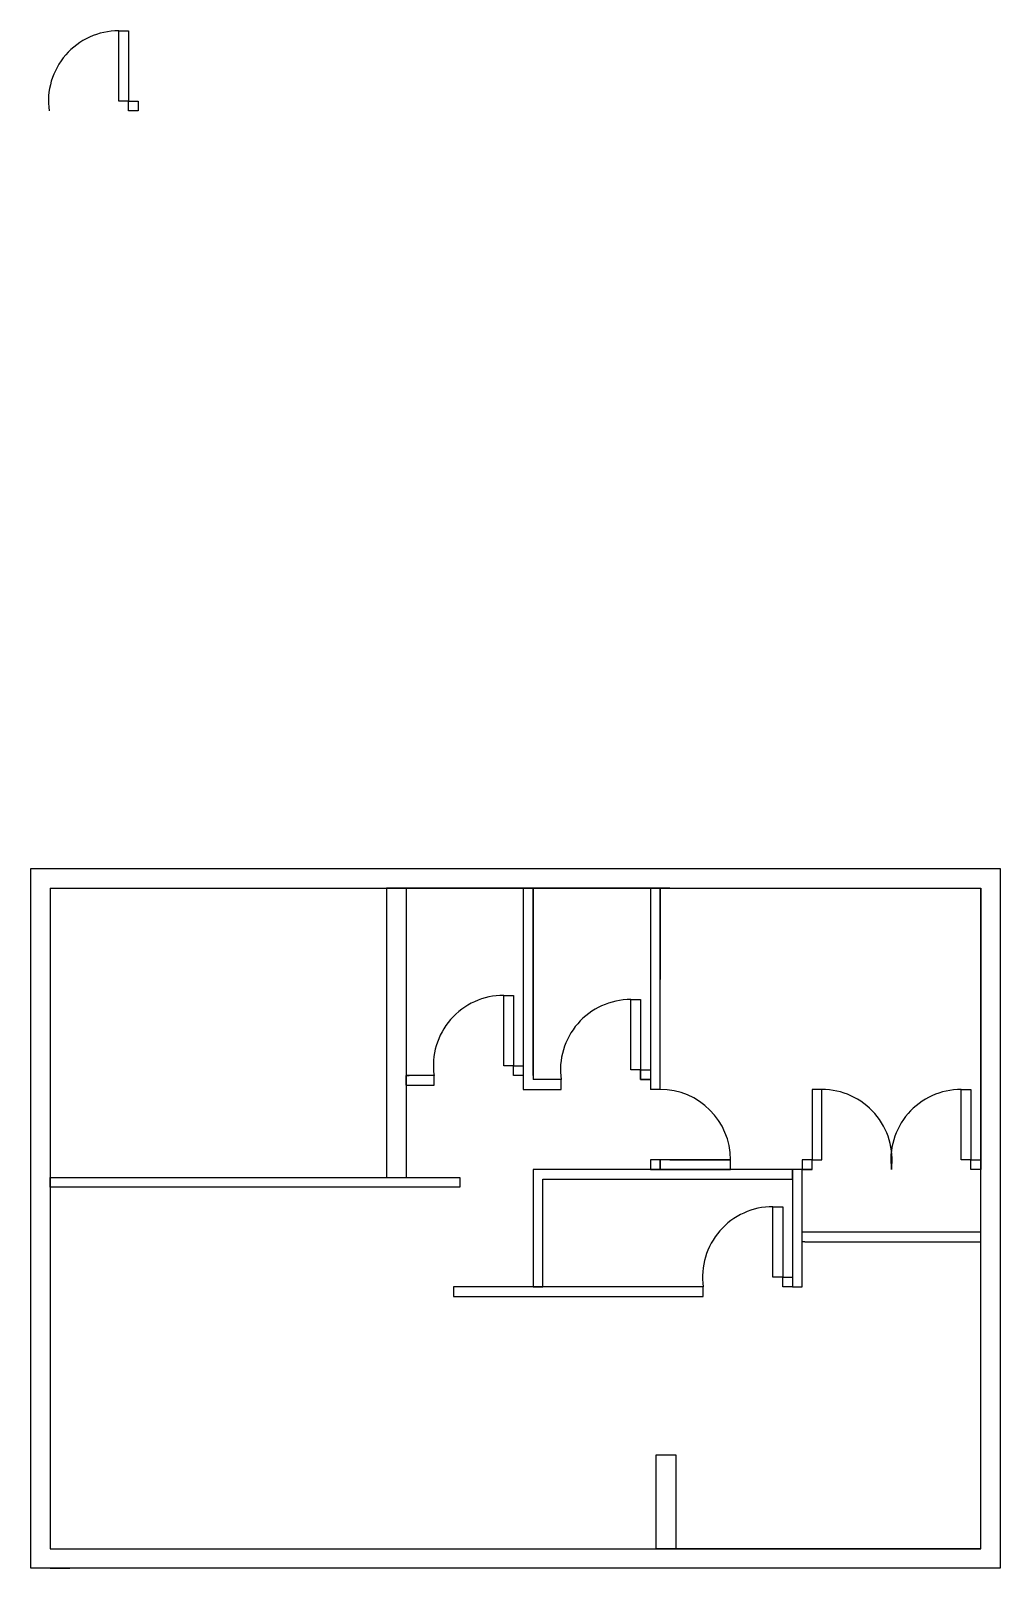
# Model space of a CAD drawing. Header units: inches. Extents: x -724 to -228, y 458 to 1244.
import ezdxf

# ---------------------------------------------------------------- set-up
doc = ezdxf.new("R2010")
doc.units = ezdxf.units.IN
doc.header["$MEASUREMENT"] = 0

msp = doc.modelspace()

# ---------------------------------------------------------------- linework, layer by layer
for p, q in [((-714.36, 805.68), (-714.36, 467.68)), ((-714.36, 805.68), (-238.36, 805.68)), ((-714.36, 805.68), (-714.36, 657.68)), ((-472.36, 805.68), (-532.36, 805.68)), ((-532.36, 805.68), (-532.36, 657.68)), ((-407.36, 805.68), (-467.36, 805.68)), ((-467.36, 805.68), (-467.36, 709.82)), ((-457.36, 805.68), (-462.36, 805.68)), ((-397.36, 805.68), (-402.36, 805.68)), ((-402.36, 805.68), (-402.36, 758.85)), ((-238.36, 467.68), (-238.36, 805.68)), ((-238.36, 805.68), (-238.36, 661.68)), ((-532.36, 704.82), (-532.36, 709.82)), ((-532.36, 709.82), (-530.76, 709.82)), ((-472.36, 709.82), (-472.36, 707.7)), ((-467.36, 709.82), (-467.36, 707.7)), ((-532.11, 704.82), (-532.36, 704.82)), ((-402.36, 702.68), (-407.36, 702.68)), ((-402.36, 666.68), (-407.36, 666.68)), ((-324.66, 661.68), (-402.36, 661.68)), ((-238.36, 661.68), (-243.36, 661.68)), ((-238.36, 661.68), (-243.36, 661.68)), ((-328.36, 629.68), (-329.66, 629.68)), ((-238.36, 624.68), (-238.36, 629.68)), ((-328.36, 624.68), (-329.66, 624.68)), ((-507.99, 601.7), (-507.99, 596.7)), ((-714.36, 467.68), (-238.36, 467.68)), ((-238.36, 467.68), (-394.36, 467.68)), ((-714.36, 457.68), (-704.36, 457.68))]:
    msp.add_line(p, q)
for points in [[(-674.32, 1208.37), (-679.32, 1208.37), (-679.32, 1244.37), (-674.32, 1244.37)], [(-669.32, 1203.37), (-674.32, 1203.37), (-674.32, 1208.37), (-669.32, 1208.37)], [(-724.36, 815.68), (-228.36, 815.68), (-228.36, 457.68), (-724.36, 457.68)], [(-477.36, 714.82), (-482.36, 714.82), (-482.36, 750.82), (-477.36, 750.82)], [(-412.36, 712.7), (-417.36, 712.7), (-417.36, 748.7), (-412.36, 748.7)], [(-472.36, 709.82), (-477.36, 709.82), (-477.36, 714.82), (-472.36, 714.82)], [(-407.36, 707.7), (-412.36, 707.7), (-412.36, 712.7), (-407.36, 712.7)], [(-324.66, 666.68), (-319.66, 666.68), (-319.66, 702.68), (-324.66, 702.68)], [(-243.36, 666.68), (-248.36, 666.68), (-248.36, 702.68), (-243.36, 702.68)], [(-402.36, 661.68), (-366.36, 661.68), (-366.36, 666.68), (-402.36, 666.68)], [(-329.66, 661.68), (-334.66, 661.68), (-334.66, 601.68), (-329.66, 601.68)], [(-329.66, 661.68), (-324.66, 661.68), (-324.66, 666.68), (-329.66, 666.68)], [(-238.36, 661.68), (-243.36, 661.68), (-243.36, 666.68), (-238.36, 666.68)], [(-714.36, 657.68), (-504.9, 657.68), (-504.9, 652.68), (-714.36, 652.68)], [(-339.66, 606.69), (-344.66, 606.69), (-344.66, 642.69), (-339.66, 642.69)], [(-334.66, 601.69), (-339.66, 601.69), (-339.66, 606.69), (-334.66, 606.69)], [(-394.36, 467.68), (-404.36, 467.68), (-404.36, 515.68), (-394.36, 515.68)]]:
    msp.add_lwpolyline(points, close=True)
for points in [[(-532.36, 805.68), (-542.36, 805.68), (-542.36, 657.69), (-532.36, 657.69)], [(-522.36, 805.68), (-532.36, 805.68)], [(-467.36, 709.82), (-467.36, 805.68), (-472.36, 805.68), (-472.36, 709.82)], [(-462.36, 805.68), (-457.36, 805.68)], [(-402.36, 702.68), (-402.36, 805.68), (-407.36, 805.68), (-407.36, 702.68)], [(-402.36, 805.68), (-397.36, 805.68)], [(-417.36, 712.7), (-417.36, 743.69)], [(-412.36, 743.69), (-412.36, 743.69), (-412.36, 707.69)], [(-532.11, 704.82), (-518.01, 704.82), (-518.01, 709.82), (-532.11, 709.82)], [(-472.36, 707.7), (-472.46, 707.7), (-472.46, 702.7), (-453.01, 702.7), (-453.01, 707.7), (-467.36, 707.7)], [(-412.36, 707.69), (-407.36, 707.69), (-407.36, 702.69)], [(-462.36, 661.68), (-467.36, 661.68), (-467.36, 601.7), (-462.36, 601.7), (-462.36, 656.68)], [(-462.36, 656.68), (-334.66, 656.68), (-334.66, 661.68), (-462.36, 661.68)], [(-407.36, 666.68), (-407.36, 661.72), (-402.36, 661.72), (-402.36, 666.68)], [(-402.36, 666.68), (-402.36, 661.68), (-397.36, 661.68)], [(-397.36, 666.68), (-366.36, 666.68)], [(-238.36, 666.68), (-238.36, 661.68), (-243.36, 661.68)], [(-238.36, 664.68), (-238.36, 664.68), (-238.36, 661.68), (-241.36, 661.68)], [(-532.36, 657.68), (-522.36, 657.68)], [(-328.36, 624.68), (-238.36, 624.68), (-238.36, 629.68), (-328.36, 629.68)], [(-507.99, 596.7), (-380.29, 596.7), (-380.29, 601.7), (-507.99, 601.7)]]:
    msp.add_lwpolyline(points)
for centre, start, end in [((-679.32, 1208.37), 90, 187.98356), ((-482.36, 714.82), 90, 187.98356), ((-417.36, 712.7), 90, 187.98356), ((-417.36, 707.69), 90, 90.00469), ((-402.36, 666.68), 0, 90), ((-319.66, 666.68), 352.01644, 90), ((-248.36, 666.68), 90, 187.98356), ((-248.36, 666.68), 82.01644, 82.09284), ((-344.66, 606.69), 90, 187.98356)]:
    msp.add_arc(centre, 36, start, end)

doc.saveas('drawing.dxf')
